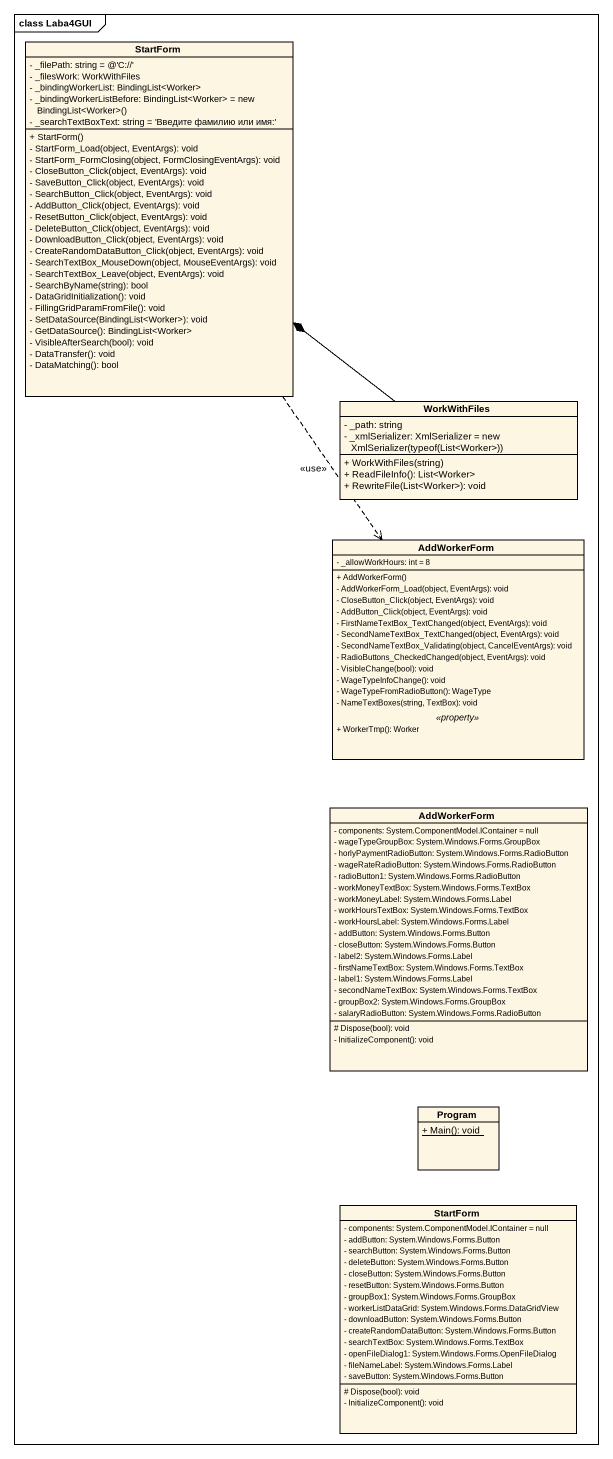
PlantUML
@startuml
mainframe class Laba4GUI
hide circle
hide empty members
skinparam classAttributeIconSize 0
class StartForm {
  - _filePath: string = @'C://'
  - _filesWork: WorkWithFiles
  - _bindingWorkerList: BindingList<Worker>
  {field} - _bindingWorkerListBefore: BindingList<Worker> = new BindingList<Worker>()
  - _searchTextBoxText: string = 'Введите фамилию или имя:'
  + StartForm()
  - StartForm_Load(object, EventArgs): void
  - StartForm_FormClosing(object, FormClosingEventArgs): void
  - CloseButton_Click(object, EventArgs): void
  - SaveButton_Click(object, EventArgs): void
  - SearchButton_Click(object, EventArgs): void
  - AddButton_Click(object, EventArgs): void
  - ResetButton_Click(object, EventArgs): void
  - DeleteButton_Click(object, EventArgs): void
  - DownloadButton_Click(object, EventArgs): void
  - CreateRandomDataButton_Click(object, EventArgs): void
  - SearchTextBox_MouseDown(object, MouseEventArgs): void
  - SearchTextBox_Leave(object, EventArgs): void
  - SearchByName(string): bool
  - DataGridInitialization(): void
  - FillingGridParamFromFile(): void
  - SetDataSource(BindingList<Worker>): void
  - GetDataSource(): BindingList<Worker>
  - VisibleAfterSearch(bool): void
  - DataTransfer(): void
  - DataMatching(): bool
}
class WorkWithFiles {
  - _path: string
  {field} - _xmlSerializer: XmlSerializer = new XmlSerializer(typeof(List<Worker>))
  + WorkWithFiles(string)
  + ReadFileInfo(): List<Worker>
  + RewriteFile(List<Worker>): void
}
class AddWorkerForm {
  - _allowWorkHours: int = 8
  --
  + AddWorkerForm()
  - AddWorkerForm_Load(object, EventArgs): void
  - CloseButton_Click(object, EventArgs): void
  - AddButton_Click(object, EventArgs): void
  - FirstNameTextBox_TextChanged(object, EventArgs): void
  - SecondNameTextBox_TextChanged(object, EventArgs): void
  - SecondNameTextBox_Validating(object, CancelEventArgs): void
  - RadioButtons_CheckedChanged(object, EventArgs): void
  - VisibleChange(bool): void
  - WageTypeInfoChange(): void
  - WageTypeFromRadioButton(): WageType
  - NameTextBoxes(string, TextBox): void
  .. <<property>> ..
  + WorkerTmp(): Worker
}
class "AddWorkerForm" as AddWorkerForm_2 {
  - components: System.ComponentModel.IContainer = null
  - wageTypeGroupBox: System.Windows.Forms.GroupBox
  - horlyPaymentRadioButton: System.Windows.Forms.RadioButton
  - wageRateRadioButton: System.Windows.Forms.RadioButton
  - radioButton1: System.Windows.Forms.RadioButton
  - workMoneyTextBox: System.Windows.Forms.TextBox
  - workMoneyLabel: System.Windows.Forms.Label
  - workHoursTextBox: System.Windows.Forms.TextBox
  - workHoursLabel: System.Windows.Forms.Label
  - addButton: System.Windows.Forms.Button
  - closeButton: System.Windows.Forms.Button
  - label2: System.Windows.Forms.Label
  - firstNameTextBox: System.Windows.Forms.TextBox
  - label1: System.Windows.Forms.Label
  - secondNameTextBox: System.Windows.Forms.TextBox
  - groupBox2: System.Windows.Forms.GroupBox
  - salaryRadioButton: System.Windows.Forms.RadioButton
  # Dispose(bool): void
  - InitializeComponent(): void
}
class Program {
  {static} + Main(): void
}
class "StartForm" as StartForm_2 {
  - components: System.ComponentModel.IContainer = null
  - addButton: System.Windows.Forms.Button
  - searchButton: System.Windows.Forms.Button
  - deleteButton: System.Windows.Forms.Button
  - closeButton: System.Windows.Forms.Button
  - resetButton: System.Windows.Forms.Button
  - groupBox1: System.Windows.Forms.GroupBox
  - workerListDataGrid: System.Windows.Forms.DataGridView
  - downloadButton: System.Windows.Forms.Button
  - createRandomDataButton: System.Windows.Forms.Button
  - searchTextBox: System.Windows.Forms.TextBox
  - openFileDialog1: System.Windows.Forms.OpenFileDialog
  - fileNameLabel: System.Windows.Forms.Label
  - saveButton: System.Windows.Forms.Button
  # Dispose(bool): void
  - InitializeComponent(): void
}
StartForm ..> AddWorkerForm : <<use>>
WorkWithFiles -up-* StartForm
@enduml
